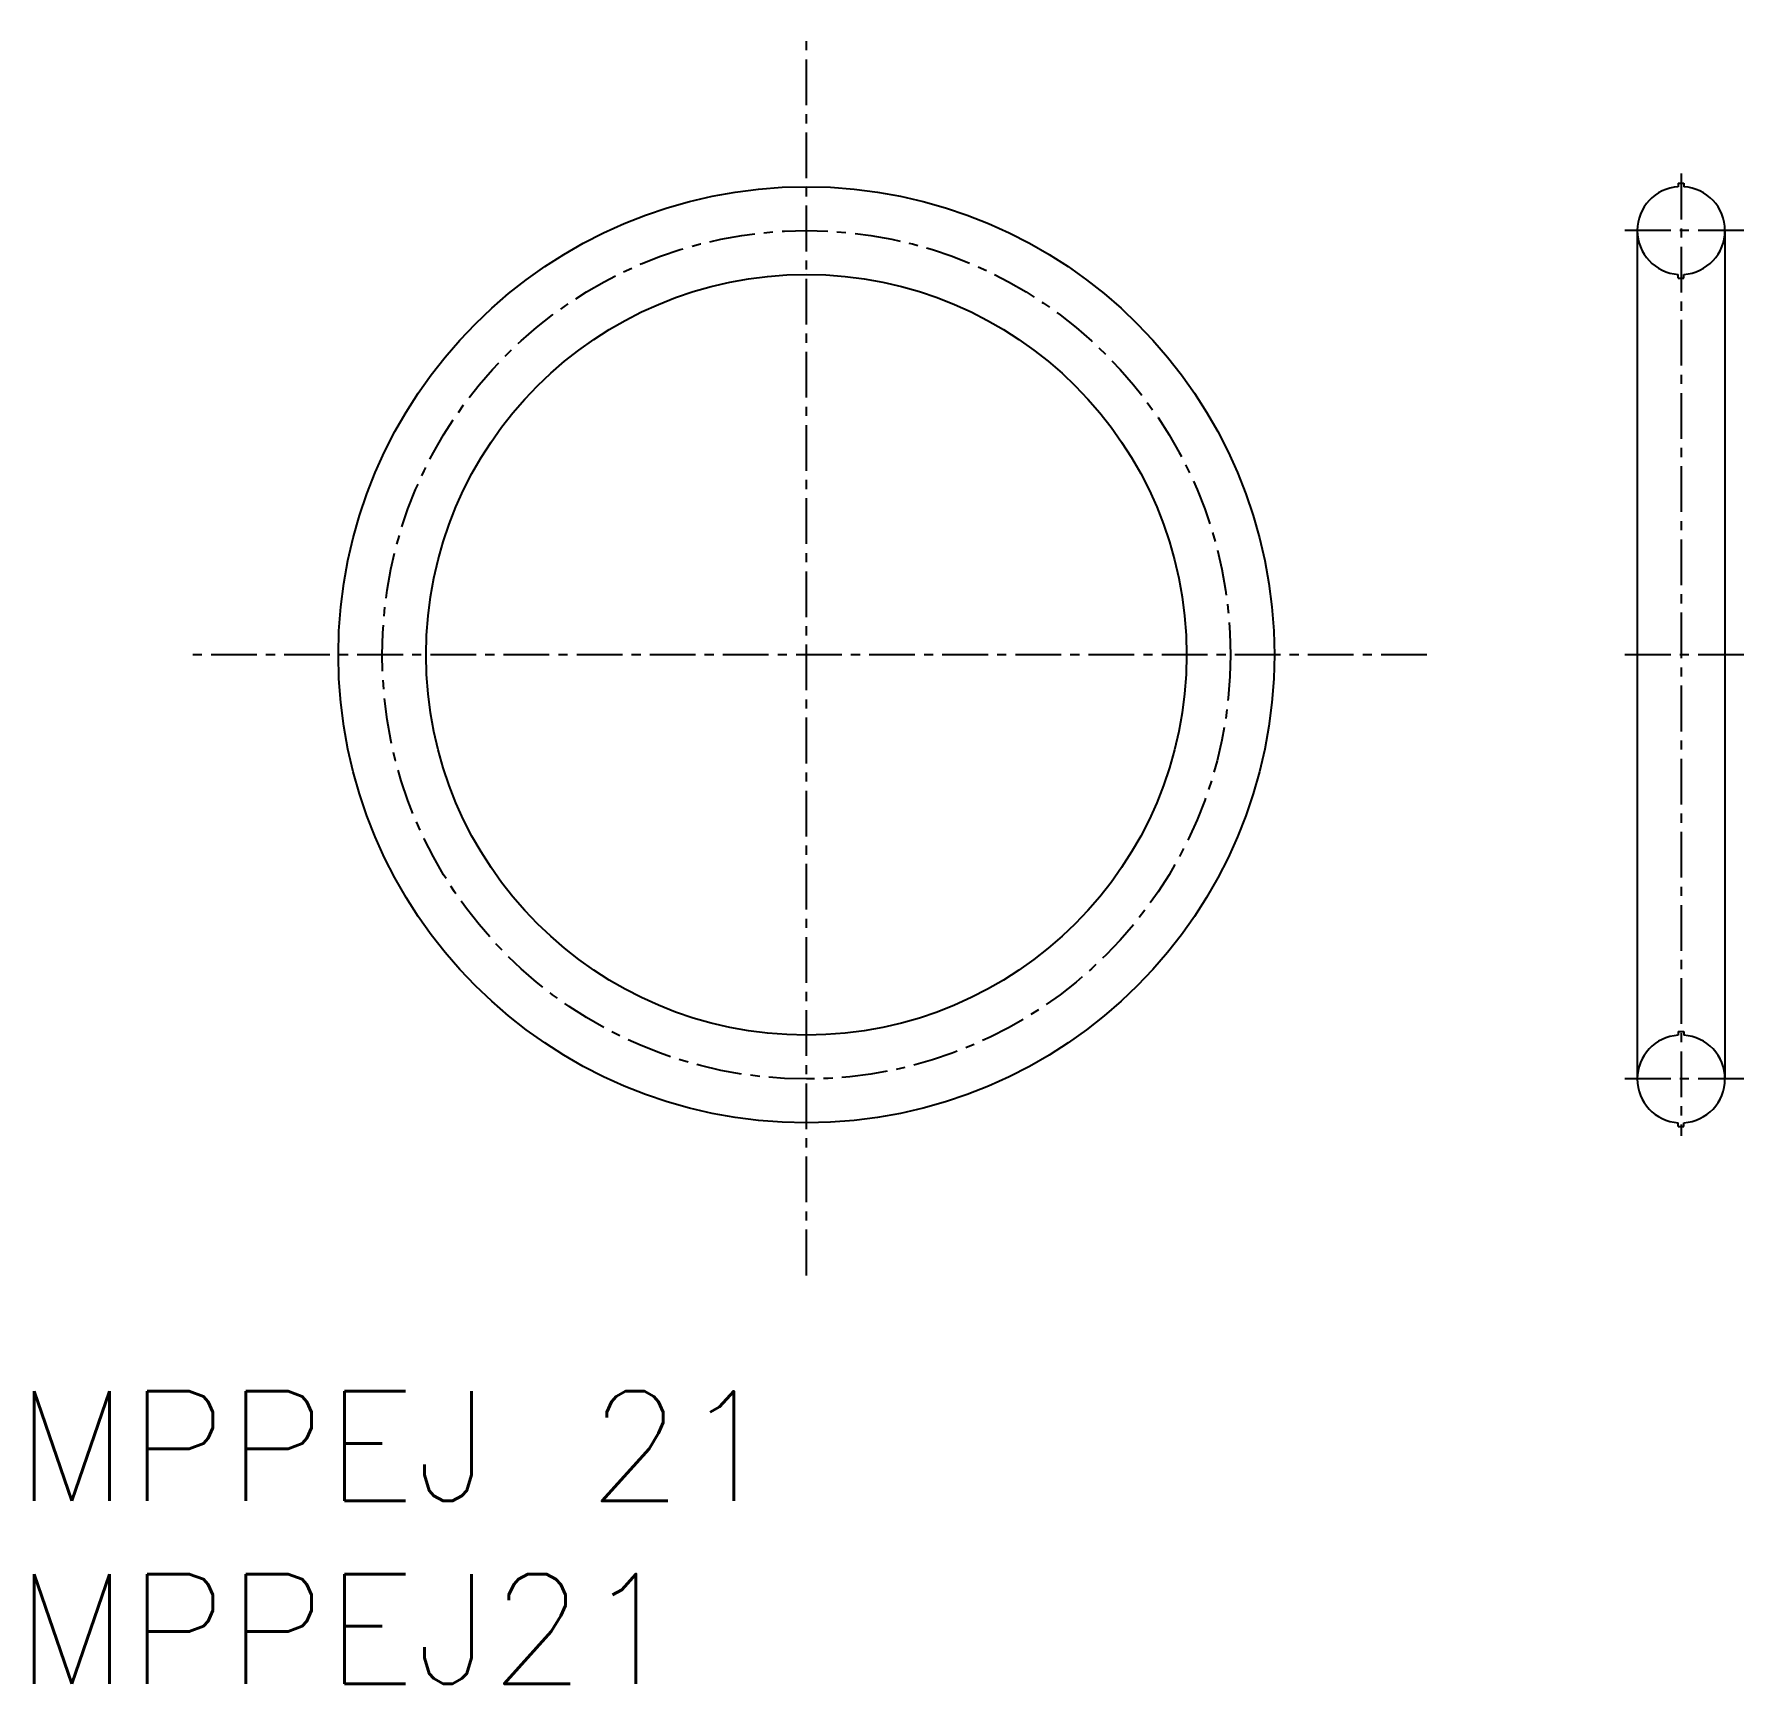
# Model space of a CAD drawing. Extents: x 0.5 to 47.3, y 0 to 45.1.
import ezdxf

# ---------------------------------------------------------------- set-up
doc = ezdxf.new("R2010")
doc.units = 0
doc.linetypes.add('CENTER', pattern=[2, 1.25, -0.25, 0.25, -0.25])
doc.layers.get('0').update_dxf_attribs({"linetype": 'CONTINUOUS'})
doc.layers.add('CENTER', color=1, linetype='CENTER')
doc.styles.get("Standard").update_dxf_attribs({"font": 'txt.shx'})

# ---------------------------------------------------------------- blocks, each defined once
blk = doc.blocks.new('*U2')
at = {"color": 7, "linetype": 'CONTINUOUS'}
blk.add_text('MPPEJ21', height=3, dxfattribs=at).set_placement((0, 0))
blk = doc.blocks.new('*U3')
at = {"color": 7, "linetype": 'CONTINUOUS'}
blk.add_text('MPPEJ 21', height=3, dxfattribs=at).set_placement((0, 5))

msp = doc.modelspace()

# ---------------------------------------------------------------- linework, layer by layer
at = {"color": 7, "linetype": 'CONTINUOUS'}
for p, q in [((45.482, 41.035), (45.482, 40.936)), ((45.482, 41.035), (45.632, 41.035)), ((45.632, 41.035), (45.632, 40.936)), ((44.357, 39.738), (44.357, 16.538)), ((46.757, 39.738), (46.757, 16.538)), ((45.482, 38.438), (45.482, 38.541)), ((45.482, 38.438), (45.632, 38.438)), ((45.632, 38.438), (45.632, 38.541)), ((45.482, 17.838), (45.482, 17.735)), ((45.482, 17.838), (45.632, 17.838)), ((45.632, 17.838), (45.632, 17.735)), ((45.482, 15.241), (45.482, 15.34)), ((45.482, 15.241), (45.632, 15.241)), ((45.632, 15.241), (45.632, 15.34))]:
    msp.add_line(p, q, dxfattribs=at)
for radius in [12.8, 10.4]:
    msp.add_circle((21.633, 28.138), radius, dxfattribs=at)
for centre, start, end in [((45.557, 39.738), 93.5833, 266.4167), ((45.557, 39.738), 273.5833, 86.4167), ((45.557, 16.538), 93.5833, 266.4167), ((45.557, 16.538), 273.5833, 86.4167)]:
    msp.add_arc(centre, 1.2, start, end, dxfattribs=at)
at = {"layer": 'CENTER', "color": 1, "linetype": 'CENTER'}
for p, q in [((21.633, 11.169), (21.633, 45.107)), ((45.557, 41.294), (45.557, 14.983)), ((47.273, 39.738), (43.841, 39.738)), ((38.602, 28.138), (4.664, 28.138)), ((47.273, 28.138), (43.841, 28.138)), ((47.273, 16.538), (43.841, 16.538))]:
    msp.add_line(p, q, dxfattribs=at)
msp.add_circle((21.633, 28.138), 11.6, dxfattribs=at)

# ---------------------------------------------------------------- block references
at = {"color": 7, "linetype": 'CONTINUOUS'}
for name in ['*U3', '*U2']:
    msp.add_blockref(name, (0, 0), dxfattribs=at)

doc.saveas('drawing.dxf')
